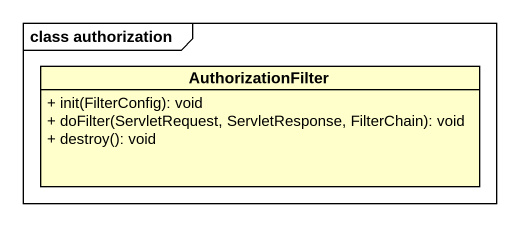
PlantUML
@startuml
mainframe class authorization
hide circle
hide empty members
skinparam classAttributeIconSize 0
class AuthorizationFilter {
  + init(FilterConfig): void
  + doFilter(ServletRequest, ServletResponse, FilterChain): void
  + destroy(): void
}
@enduml
